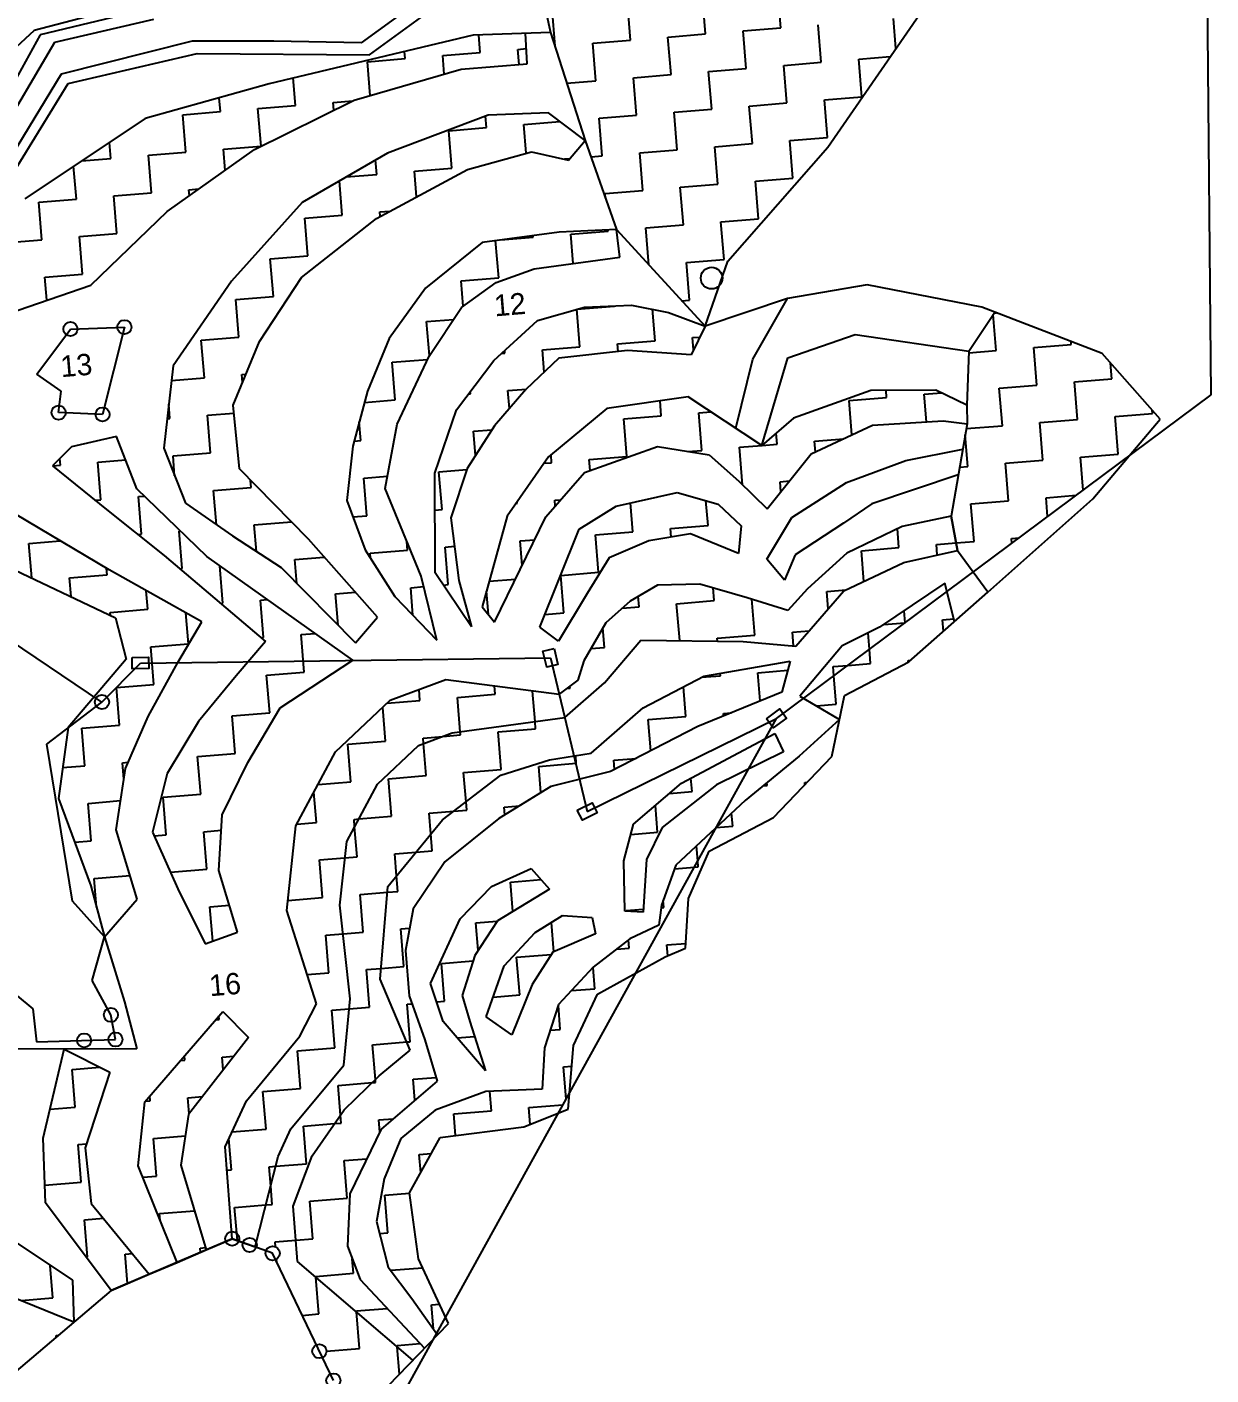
# Model space of a CAD drawing. Header units: metres. Extents: x 307122 to 311809, y 1926082 to 1930533.
# Drawn here: x 310334 to 310843, y 1929430 to 1930008 of the extents above; entities that cross this region are included whole.
import ezdxf

# ---------------------------------------------------------------- set-up
doc = ezdxf.new("R2010")
doc.units = ezdxf.units.M
for name, color, linetype in [('LINE_WATER', 4, 'Continuous'), ('OFF', 1, 'Continuous'), ('POLY_HATCH', 12, 'Continuous'), ('POLY_PARCEL', 6, 'Continuous'), ('POLY_WATER', 4, 'Continuous'), ('TEXT_PARCEL', 7, 'Continuous')]:
    doc.layers.add(name, color=color, linetype=linetype)
doc.styles.add('TEXT_MAP', font='')
doc.styles.get('TEXT_MAP').set_extended_font_data('Kruti Dev 050')

msp = doc.modelspace()

# ---------------------------------------------------------------- linework, layer by layer
for points in [[(310560.65, 1929741.61), (310562.3, 1929734.7), (310557.53, 1929733.56), (310555.88, 1929740.46)], [(310379.33, 1929737.72), (310386.43, 1929737.81), (310386.49, 1929732.9), (310379.4, 1929732.81)], [(310651.91, 1929711.38), (310657.6, 1929715.61), (310660.53, 1929711.67), (310654.84, 1929707.44)], [(310570.63, 1929672.18), (310577, 1929675.31), (310579.17, 1929670.91), (310572.8, 1929667.78)]]:
    msp.add_lwpolyline(points, close=True)
for centre, radius in [((310628.31, 1929900.62), 4.63), ((310352.83, 1929878.73), 3.04), ((310376.01, 1929879.58), 3.04), ((310347.75, 1929842.84), 3.04), ((310366.62, 1929842.07), 3.04), ((310366.37, 1929718.55), 3.04), ((310370.22, 1929584.19), 3.04), ((310358.7, 1929573.21), 3.04), ((310372.16, 1929573.61), 3.04), ((310422.35, 1929488.06), 3.04), ((310429.82, 1929485.37), 3.04), ((310439.72, 1929481.8), 3.04), ((310459.8, 1929439.74), 3.04), ((310465.8, 1929427.17), 3.04)]:
    msp.add_circle(centre, radius)
at = {"layer": 'LINE_WATER'}
for p, q in [((310510.76, 1930025.71), (310477.68, 1930001.69)), ((310346.19, 1930001.99), (310388.61, 1930011.9)), ((310289.21, 1929905.95), (310346.19, 1930001.99)), ((310405.16, 1930002.45), (310348.78, 1929988.2)), ((310440.22, 1930002.41), (310405.16, 1930002.45)), ((310477.68, 1930001.69), (310440.22, 1930002.41)), ((310348.78, 1929988.2), (310309.13, 1929923.06))]:
    msp.add_line(p, q, dxfattribs=at)
at = {"layer": 'OFF'}
for p, q in [((310842.94, 1929850.48), (310839.97, 1930185.35)), ((310656.22, 1929711.52), (310842.94, 1929850.48)), ((310455.71, 1929348.82), (310656.22, 1929711.52))]:
    msp.add_line(p, q, dxfattribs=at)
at = {"layer": 'POLY_HATCH'}
for p, q in [((310547.15, 1930059.64), (310559.11, 1930006.14)), ((310678.26, 1929956.89), (310739.18, 1930045.12)), ((310392.61, 1930021.52), (310337.31, 1930006.93)), ((310337.31, 1930006.93), (310325.62, 1929996.23)), ((310559.11, 1930006.14), (310525.89, 1930004.93)), ((310559.11, 1930006.14), (310574.06, 1929959.65)), ((310525.89, 1930004.93), (310438.23, 1929984.12)), ((310549.05, 1929992.68), (310548.35, 1930005.75)), ((310474.76, 1929977.1), (310520.75, 1929990.36)), ((310520.75, 1929990.36), (310549.05, 1929992.68)), ((310438.23, 1929984.12), (310384.94, 1929969.15)), ((310431.91, 1929955.83), (310474.76, 1929977.1)), ((310558.21, 1929971.56), (310532.27, 1929970.67)), ((310574.06, 1929959.65), (310558.21, 1929971.56)), ((310384.94, 1929969.15), (310333.24, 1929934.64)), ((310532.27, 1929970.67), (310489.02, 1929954.33)), ((310566.9, 1929951.22), (310574.06, 1929959.65)), ((310574.06, 1929959.65), (310587.5, 1929921.54)), ((310394.46, 1929929.23), (310431.91, 1929955.83)), ((310489.02, 1929954.33), (310452.36, 1929933.16)), ((310523.46, 1929947.24), (310550.91, 1929954.86)), ((310550.91, 1929954.86), (310566.9, 1929951.22)), ((310635.32, 1929907.96), (310678.26, 1929956.89)), ((310484.3, 1929926.28), (310523.46, 1929947.24)), ((310452.36, 1929933.16), (310422.1, 1929899.3)), ((310361.54, 1929897.64), (310394.46, 1929929.23)), ((310452.11, 1929900.94), (310484.3, 1929926.28)), ((310562.83, 1929920.34), (310529.74, 1929915.98)), ((310587.5, 1929921.54), (310562.83, 1929920.34)), ((310588.89, 1929909.68), (310587.5, 1929921.54)), ((310587.5, 1929921.54), (310625.5, 1929879.92)), ((310529.74, 1929915.98), (310505.35, 1929896.23)), ((310552.14, 1929904.61), (310588.89, 1929909.68)), ((310625.5, 1929879.92), (310635.32, 1929907.96)), ((310535.7, 1929898.72), (310552.14, 1929904.61)), ((310325.81, 1929885.21), (310361.54, 1929897.64)), ((310422.1, 1929899.3), (310397, 1929862.99)), ((310434.13, 1929873.46), (310452.11, 1929900.94)), ((310505.35, 1929896.23), (310489.77, 1929874.72)), ((310520.89, 1929888.01), (310535.7, 1929898.72)), ((310695.23, 1929897.74), (310660.87, 1929891.9)), ((310744.48, 1929888.16), (310695.23, 1929897.74)), ((310660.87, 1929891.9), (310625.5, 1929879.92)), ((310646.1, 1929865.86), (310660.87, 1929891.9)), ((310506.91, 1929867.05), (310520.89, 1929888.01)), ((310553.55, 1929882.43), (310573.72, 1929888.21)), ((310573.72, 1929888.21), (310593.89, 1929889.04)), ((310593.89, 1929889.04), (310609.84, 1929885.81)), ((310609.84, 1929885.81), (310625.5, 1929879.92)), ((310738.82, 1929869.22), (310750.02, 1929886.02)), ((310796.1, 1929868.18), (310744.48, 1929888.16)), ((310534.73, 1929865.2), (310553.55, 1929882.43)), ((310625.5, 1929879.92), (310619.59, 1929867.62)), ((310422.75, 1929846.11), (310434.13, 1929873.46)), ((310489.77, 1929874.72), (310480.48, 1929852.08)), ((310661.11, 1929866.32), (310690, 1929876.41)), ((310690, 1929876.41), (310738.82, 1929869.22)), ((310493.21, 1929837.86), (310506.91, 1929867.05)), ((310592.19, 1929869.5), (310562.72, 1929866.26)), ((310619.59, 1929867.62), (310592.19, 1929869.5)), ((310738.82, 1929869.22), (310738.03, 1929846.11)), ((310821.13, 1929839.97), (310796.1, 1929868.18)), ((310397, 1929862.99), (310392.89, 1929827.56)), ((310518.71, 1929844.08), (310534.73, 1929865.2)), ((310562.72, 1929866.26), (310548.56, 1929852.72)), ((310638.7, 1929836.16), (310646.1, 1929865.86)), ((310649.98, 1929828.71), (310661.11, 1929866.32)), ((310480.48, 1929852.08), (310474.16, 1929828.45)), ((310548.56, 1929852.72), (310534.97, 1929837.15)), ((310618.25, 1929849.68), (310583.3, 1929844.67)), ((310649.98, 1929828.71), (310618.25, 1929849.68)), ((310696.8, 1929852.37), (310663.47, 1929840.53)), ((310724.65, 1929852.51), (310696.8, 1929852.37)), ((310738.03, 1929846.11), (310724.65, 1929852.51)), ((310425.41, 1929818.67), (310422.75, 1929846.11)), ((310509.38, 1929816.89), (310518.71, 1929844.08)), ((310583.3, 1929844.67), (310558.21, 1929823.86)), ((310738.03, 1929846.11), (310738.15, 1929838.09)), ((310663.47, 1929840.53), (310649.98, 1929828.71)), ((310697.49, 1929837.43), (310727.87, 1929839.39)), ((310727.87, 1929839.39), (310738.15, 1929838.09)), ((310738.15, 1929838.09), (310731.23, 1929798.42)), ((310792.13, 1929805.81), (310821.13, 1929839.97)), ((310372.65, 1929832.64), (310353.27, 1929828.09)), ((310381.4, 1929810.16), (310372.65, 1929832.64)), ((310488.04, 1929810.19), (310493.21, 1929837.86)), ((310534.97, 1929837.15), (310523.25, 1929818.86)), ((310671.17, 1929825.09), (310697.49, 1929837.43)), ((310353.27, 1929828.09), (310345.05, 1929820.01)), ((310392.89, 1929827.56), (310402.25, 1929803.98)), ((310474.16, 1929828.45), (310471.53, 1929805.12)), ((310573.77, 1929817.11), (310605.01, 1929828.24)), ((310605.01, 1929828.24), (310627.26, 1929824.71)), ((310711.8, 1929822.26), (310736.25, 1929827.21)), ((310558.21, 1929823.86), (310540.48, 1929798.31)), ((310627.26, 1929824.71), (310639.98, 1929813.43)), ((310652.2, 1929801.58), (310671.17, 1929825.09)), ((310686.33, 1929812.84), (310711.8, 1929822.26)), ((310345.05, 1929820.01), (310368.31, 1929801.19)), ((310455.14, 1929788.5), (310425.41, 1929818.67)), ((310509.59, 1929773.98), (310509.38, 1929816.89)), ((310523.25, 1929818.86), (310516.32, 1929797.65)), ((310557.11, 1929798.06), (310573.77, 1929817.11)), ((310734.31, 1929816.09), (310697.12, 1929803.69)), ((310411.44, 1929781.03), (310381.4, 1929810.16)), ((310503.51, 1929772.66), (310488.04, 1929810.19)), ((310639.98, 1929813.43), (310652.2, 1929801.58)), ((310662.87, 1929797.8), (310686.33, 1929812.84)), ((310402.25, 1929803.98), (310422.4, 1929789.95)), ((310471.53, 1929805.12), (310479.46, 1929783.89)), ((310587.28, 1929802.68), (310613.58, 1929808.59)), ((310613.58, 1929808.59), (310631.14, 1929803.6)), ((310631.14, 1929803.6), (310641.02, 1929794.23)), ((310697.12, 1929803.69), (310685.07, 1929795.38)), ((310746.95, 1929765.78), (310792.13, 1929805.81)), ((310369.51, 1929775.29), (310329.15, 1929799.22)), ((310368.31, 1929801.19), (310393.13, 1929781.51)), ((310516.32, 1929797.65), (310519.77, 1929770.69)), ((310540.48, 1929798.31), (310529.74, 1929759.39)), ((310535.1, 1929752.87), (310557.11, 1929798.06)), ((310571.48, 1929792.81), (310587.28, 1929802.68)), ((310651.99, 1929779.93), (310662.87, 1929797.8)), ((310731.23, 1929798.42), (310710.16, 1929794.01)), ((310734.05, 1929783.65), (310731.23, 1929798.42)), ((310731.23, 1929798.42), (310734.05, 1929783.65)), ((310554.57, 1929750.72), (310571.48, 1929792.81)), ((310641.02, 1929794.23), (310639.85, 1929782.35)), ((310685.07, 1929795.38), (310664.19, 1929781.7)), ((310710.16, 1929794.01), (310686.46, 1929782.43)), ((310422.4, 1929789.95), (310443.33, 1929776.39)), ((310484.72, 1929755.02), (310455.14, 1929788.5)), ((310601.36, 1929787.77), (310584.28, 1929780.47)), ((310619.33, 1929790.85), (310601.36, 1929787.77)), ((310639.85, 1929782.35), (310619.33, 1929790.85)), ((310393.13, 1929781.51), (310436.64, 1929744.61)), ((310474.16, 1929736.49), (310411.44, 1929781.03)), ((310479.46, 1929783.89), (310492.25, 1929763.89)), ((310584.28, 1929780.47), (310574.81, 1929765.23)), ((310664.19, 1929781.7), (310659.67, 1929770.92)), ((310686.46, 1929782.43), (310669.5, 1929767.11)), ((310710.89, 1929778.54), (310734.05, 1929783.65)), ((310734.05, 1929783.65), (310747, 1929765.83)), ((310323.37, 1929777.95), (310372.23, 1929754.72)), ((310409.33, 1929752.96), (310369.51, 1929775.29)), ((310443.33, 1929776.39), (310475.31, 1929743.93)), ((310659.67, 1929770.92), (310651.99, 1929779.93)), ((310685.11, 1929766.25), (310710.89, 1929778.54)), ((310510.31, 1929745.15), (310503.51, 1929772.66)), ((310525.11, 1929750.9), (310509.59, 1929773.98)), ((310519.77, 1929770.69), (310525.11, 1929750.9)), ((310605.06, 1929768.79), (310593.3, 1929761.93)), ((310623.24, 1929769.21), (310605.06, 1929768.79)), ((310643.55, 1929763.37), (310623.24, 1929769.21)), ((310728.56, 1929769.63), (310700.53, 1929750.64)), ((310732.72, 1929753.18), (310728.56, 1929769.63)), ((310492.25, 1929763.89), (310510.31, 1929745.15)), ((310574.81, 1929765.23), (310562.53, 1929744.75)), ((310661.15, 1929757.85), (310643.55, 1929763.37)), ((310669.5, 1929767.11), (310661.15, 1929757.85)), ((310664.54, 1929742.6), (310685.11, 1929766.25)), ((310713.06, 1929735.76), (310746.95, 1929765.78)), ((310529.74, 1929759.39), (310535.1, 1929752.87)), ((310593.3, 1929761.93), (310582.82, 1929752.5)), ((310372.23, 1929754.72), (310376.72, 1929736.93)), ((310398.98, 1929735.52), (310409.33, 1929752.96)), ((310475.31, 1929743.93), (310484.72, 1929755.02)), ((310582.82, 1929752.5), (310573.44, 1929736.2)), ((310562.53, 1929744.75), (310554.57, 1929750.72)), ((310700.53, 1929750.64), (310684.49, 1929742.64)), ((310436.64, 1929744.61), (310424.04, 1929729.75)), ((310582.25, 1929726.74), (310597.89, 1929745.17)), ((310597.89, 1929745.17), (310641.88, 1929744.49)), ((310641.88, 1929744.49), (310664.54, 1929742.6)), ((310684.49, 1929742.64), (310666.22, 1929721.12)), ((310376.72, 1929736.93), (310351.86, 1929707.64)), ((310386.24, 1929712.27), (310398.98, 1929735.52)), ((310442.94, 1929716), (310474.16, 1929736.49)), ((310573.44, 1929736.2), (310570.9, 1929727.95)), ((310624.97, 1929729.65), (310662.13, 1929736.04)), ((310662.13, 1929736.04), (310658.45, 1929722.86)), ((310685.46, 1929721.39), (310713.06, 1929735.76)), ((310424.04, 1929729.75), (310407.87, 1929710.17)), ((310490.23, 1929719.32), (310514.17, 1929728.24)), ((310514.17, 1929728.24), (310562.83, 1929721.98)), ((310570.9, 1929727.95), (310562.83, 1929721.98)), ((310598.89, 1929716.07), (310624.97, 1929729.65)), ((310565.24, 1929711.89), (310582.25, 1929726.74)), ((310658.45, 1929722.86), (310622.45, 1929707.99)), ((310466.74, 1929697.15), (310490.23, 1929719.32)), ((310666.22, 1929721.12), (310683.33, 1929711.11)), ((310680.03, 1929695.21), (310685.46, 1929721.39)), ((310376.51, 1929690.01), (310386.24, 1929712.27)), ((310429.06, 1929692.65), (310442.94, 1929716)), ((310516.81, 1929705.27), (310565.24, 1929711.89)), ((310576.63, 1929696.6), (310598.89, 1929716.07)), ((310683.33, 1929711.11), (310665.95, 1929695.34)), ((310351.86, 1929707.64), (310347.65, 1929677.12)), ((310407.87, 1929710.17), (310394.4, 1929687.84)), ((310502.33, 1929699.87), (310516.81, 1929705.27)), ((310622.45, 1929707.99), (310584.92, 1929688.69)), ((310615.42, 1929683.74), (310655.52, 1929705.06)), ((310655.52, 1929705.06), (310659.23, 1929697.2)), ((310484.8, 1929683.33), (310502.33, 1929699.87)), ((310449.73, 1929665.39), (310466.74, 1929697.15)), ((310537.81, 1929687.21), (310558.74, 1929693.7)), ((310558.74, 1929693.7), (310576.63, 1929696.6)), ((310659.23, 1929697.2), (310630.46, 1929682.93)), ((310665.95, 1929695.34), (310642.71, 1929676.26)), ((310654.93, 1929668.94), (310680.03, 1929695.21)), ((310372.47, 1929663.67), (310376.51, 1929690.01)), ((310394.4, 1929687.84), (310388.07, 1929662.64)), ((310418.07, 1929670.04), (310429.06, 1929692.65)), ((310584.92, 1929688.69), (310559.2, 1929682.29)), ((310471.57, 1929658.63), (310484.8, 1929683.33)), ((310512.67, 1929667.98), (310537.81, 1929687.21)), ((310559.2, 1929682.29), (310536.95, 1929668.54)), ((310594.75, 1929666.06), (310615.42, 1929683.74)), ((310630.46, 1929682.93), (310607.11, 1929664.69)), ((310347.65, 1929677.12), (310361.62, 1929639.62)), ((310642.71, 1929676.26), (310613.02, 1929648.55)), ((310416.57, 1929646.22), (310418.07, 1929670.04)), ((310445.75, 1929629.01), (310449.73, 1929665.39)), ((310489.25, 1929639.35), (310512.67, 1929667.98)), ((310536.95, 1929668.54), (310513.67, 1929649.94)), ((310590.59, 1929650.41), (310594.75, 1929666.06)), ((310607.11, 1929664.69), (310600.42, 1929650.88)), ((310627.33, 1929654.57), (310654.93, 1929668.94)), ((310381.52, 1929633.87), (310372.47, 1929663.67)), ((310388.07, 1929662.64), (310398.95, 1929638.36)), ((310468.58, 1929631.3), (310471.57, 1929658.63)), ((310618.4, 1929634.16), (310627.33, 1929654.57)), ((310513.67, 1929649.94), (310500.06, 1929629.75)), ((310533.69, 1929639.31), (310550.75, 1929647.05)), ((310550.75, 1929647.05), (310558.74, 1929638.19)), ((310591.01, 1929628.67), (310590.59, 1929650.41)), ((310600.42, 1929650.88), (310598.87, 1929628.3)), ((310613.02, 1929648.55), (310606.79, 1929631.35)), ((310424.67, 1929619.74), (310416.57, 1929646.22)), ((310361.62, 1929639.62), (310367.47, 1929617.64)), ((310398.95, 1929638.36), (310410.77, 1929614.66)), ((310485.85, 1929599.49), (310489.25, 1929639.35)), ((310520.31, 1929625.51), (310533.69, 1929639.31)), ((310558.74, 1929638.19), (310536.26, 1929624.55)), ((310367.47, 1929617.64), (310381.52, 1929633.87)), ((310473.09, 1929591.14), (310468.58, 1929631.3)), ((310500.06, 1929629.75), (310496.76, 1929611.83)), ((310606.79, 1929631.35), (310605.6, 1929622.67)), ((310617.12, 1929612.87), (310618.4, 1929634.16)), ((310458.53, 1929588.94), (310445.75, 1929629.01)), ((310507.61, 1929597.71), (310520.31, 1929625.51)), ((310536.26, 1929624.55), (310526.59, 1929609.7)), ((310552.55, 1929619.54), (310564.2, 1929626.84)), ((310564.2, 1929626.84), (310576.97, 1929626.08)), ((310576.97, 1929626.08), (310578.46, 1929618.94)), ((310598.87, 1929628.3), (310591.01, 1929628.67)), ((310410.77, 1929614.66), (310424.67, 1929619.74)), ((310539.2, 1929605.29), (310552.55, 1929619.54)), ((310578.46, 1929618.94), (310560.05, 1929611.08)), ((310605.6, 1929622.67), (310593.19, 1929616.88)), ((310367.47, 1929617.64), (310376.06, 1929589.8)), ((310593.19, 1929616.88), (310577.5, 1929604.62)), ((310608.34, 1929609.12), (310617.12, 1929612.87)), ((310496.76, 1929611.83), (310498.35, 1929592.41)), ((310526.59, 1929609.7), (310521.2, 1929592.47)), ((310560.05, 1929611.08), (310551.21, 1929597.2)), ((310579.36, 1929593.13), (310608.34, 1929609.12)), ((310531.48, 1929583.34), (310539.2, 1929605.29)), ((310577.5, 1929604.62), (310562.59, 1929588.62)), ((310498.84, 1929569.08), (310485.85, 1929599.49)), ((310513.04, 1929581.37), (310507.61, 1929597.71)), ((310551.21, 1929597.2), (310542.54, 1929575.63)), ((310376.06, 1929589.8), (310381.42, 1929569.55)), ((310470.31, 1929562.66), (310473.09, 1929591.14)), ((310498.35, 1929592.41), (310505.16, 1929573.41)), ((310521.2, 1929592.47), (310524.38, 1929581.4)), ((310569.05, 1929571.09), (310579.36, 1929593.13)), ((310384.78, 1929546.84), (310418.3, 1929585.64)), ((310418.3, 1929585.64), (310429.34, 1929574.53)), ((310451.44, 1929575.08), (310458.53, 1929588.94)), ((310542.54, 1929575.63), (310531.48, 1929583.34)), ((310531.48, 1929583.34), (310531.48, 1929583.34)), ((310562.59, 1929588.62), (310556.49, 1929569.99)), ((310531.11, 1929560.18), (310513.04, 1929581.37)), ((310524.38, 1929581.4), (310531.11, 1929560.18)), ((310429.34, 1929574.53), (310403.58, 1929541.42)), ((310428.41, 1929547.25), (310451.44, 1929575.08)), ((310505.16, 1929573.41), (310510.43, 1929555.72)), ((310381.42, 1929569.55), (310328.36, 1929569.51)), ((310341.14, 1929531.24), (310350.14, 1929569.53)), ((310350.14, 1929569.53), (310369.82, 1929559.53)), ((310485.43, 1929557.97), (310498.84, 1929569.08)), ((310556.49, 1929569.99), (310555.55, 1929552.27)), ((310566.75, 1929543.66), (310569.05, 1929571.09)), ((310447.56, 1929535.18), (310470.31, 1929562.66)), ((310369.82, 1929559.53), (310359.2, 1929527.03)), ((310470.41, 1929543.38), (310485.43, 1929557.97)), ((310510.43, 1929555.72), (310486.35, 1929535.15)), ((310531.31, 1929551.24), (310509.54, 1929543.25)), ((310555.55, 1929552.27), (310531.31, 1929551.24)), ((310381.97, 1929519.41), (310384.78, 1929546.84)), ((310419.27, 1929527.53), (310428.41, 1929547.25)), ((310456.76, 1929523.66), (310470.41, 1929543.38)), ((310509.54, 1929543.25), (310494.8, 1929531.07)), ((310547.69, 1929536.05), (310566.75, 1929543.66)), ((310403.58, 1929541.42), (310400.3, 1929519.65)), ((310342.15, 1929503.49), (310341.14, 1929531.24)), ((310442.11, 1929523.42), (310447.56, 1929535.18)), ((310486.35, 1929535.15), (310472.89, 1929507.34)), ((310498.51, 1929507.8), (310511.7, 1929531.58)), ((310511.7, 1929531.58), (310547.69, 1929536.05)), ((310359.2, 1929527.03), (310361.79, 1929503.2)), ((310422.35, 1929488.06), (310419.27, 1929527.53)), ((310494.8, 1929531.07), (310487.63, 1929513.79)), ((310400.3, 1929519.65), (310411.08, 1929483.23)), ((310432.2, 1929484.51), (310442.11, 1929523.42)), ((310448.52, 1929502), (310456.76, 1929523.66)), ((310398.62, 1929477.89), (310381.97, 1929519.41)), ((310487.63, 1929513.79), (310484.36, 1929495.4)), ((310370.32, 1929465.76), (310342.15, 1929503.49)), ((310361.79, 1929503.2), (310386.71, 1929472.78)), ((310472.89, 1929507.34), (310471.87, 1929484.84)), ((310502.36, 1929479.36), (310498.51, 1929507.8)), ((310450.46, 1929478.31), (310448.52, 1929502)), ((310315.58, 1929495.62), (310353.73, 1929470.28)), ((310484.36, 1929495.4), (310489.31, 1929475.78)), ((310411.08, 1929483.23), (310422.35, 1929488.06)), ((310422.35, 1929488.06), (310432.2, 1929484.51)), ((310471.87, 1929484.84), (310477.34, 1929470.5)), ((310398.62, 1929477.89), (310411.08, 1929483.23)), ((310515.23, 1929451.66), (310502.36, 1929479.36)), ((310386.71, 1929472.78), (310398.62, 1929477.89)), ((310499.96, 1929435.86), (310450.46, 1929478.31)), ((310489.31, 1929475.78), (310499.48, 1929462.31)), ((310353.73, 1929470.28), (310354.27, 1929452.17)), ((310370.32, 1929465.76), (310386.71, 1929472.78)), ((310477.34, 1929470.5), (310504.94, 1929441.01)), ((310354.27, 1929452.17), (310325.12, 1929464.14)), ((310499.48, 1929462.31), (310510.56, 1929446.83)), ((310469.16, 1929403.99), (310515.23, 1929451.66))]:
    msp.add_line(p, q, dxfattribs=at)
at = {"layer": 'POLY_HATCH', "linetype": 'Continuous'}
for p, q in [((310658.01, 1930008.13), (310656.68, 1930024.27)), ((310593.45, 1930002.84), (310592.13, 1930018.97)), ((310625.73, 1930005.48), (310624.41, 1930021.62)), ((310561.18, 1930000.19), (310559.86, 1930016.33)), ((310707.48, 1929999.21), (310706.42, 1930012.1)), ((310641.87, 1930006.81), (310658.01, 1930008.13)), ((310643.19, 1929990.67), (310641.87, 1930006.81)), ((310675.47, 1929993.32), (310674.14, 1930009.45)), ((310528.9, 1929997.54), (310528.29, 1930005.01)), ((310561.03, 1930000.18), (310561.18, 1930000.19)), ((310577.32, 1930001.51), (310593.45, 1930002.84)), ((310578.64, 1929985.37), (310577.32, 1930001.51)), ((310609.59, 1930004.16), (310625.73, 1930005.48)), ((310610.92, 1929988.02), (310609.59, 1930004.16)), ((310480.49, 1929993.57), (310496.63, 1929994.89)), ((310496.63, 1929994.89), (310496.38, 1929997.92)), ((310512.77, 1929996.22), (310528.9, 1929997.54)), ((310513.42, 1929988.25), (310512.77, 1929996.22)), ((310545.04, 1929998.87), (310548.7, 1929999.17)), ((310545.57, 1929992.4), (310545.04, 1929998.87)), ((310691.6, 1929994.64), (310705.09, 1929995.75)), ((310692.93, 1929978.5), (310691.6, 1929994.64)), ((310481.68, 1929979.09), (310480.49, 1929993.57)), ((310627.05, 1929989.35), (310643.19, 1929990.67)), ((310628.38, 1929973.21), (310627.05, 1929989.35)), ((310659.33, 1929991.99), (310675.47, 1929993.32)), ((310660.65, 1929975.86), (310659.33, 1929991.99)), ((310449.54, 1929974.78), (310448.57, 1929986.57)), ((310566.12, 1929984.35), (310578.64, 1929985.37)), ((310594.78, 1929986.7), (310610.92, 1929988.02)), ((310596.1, 1929970.56), (310594.78, 1929986.7)), ((310417.26, 1929972.14), (310416.77, 1929978.09)), ((310676.79, 1929977.18), (310692.93, 1929978.5)), ((310678.11, 1929961.04), (310676.79, 1929977.18)), ((310401.13, 1929970.81), (310417.26, 1929972.14)), ((310433.4, 1929973.46), (310449.54, 1929974.78)), ((310434.72, 1929957.32), (310433.4, 1929973.46)), ((310465.68, 1929976.11), (310474.18, 1929976.81)), ((310465.95, 1929972.73), (310465.68, 1929976.11)), ((310612.24, 1929971.88), (310628.38, 1929973.21)), ((310613.56, 1929955.75), (310612.24, 1929971.88)), ((310644.52, 1929974.53), (310660.65, 1929975.86)), ((310645.84, 1929958.39), (310644.52, 1929974.53)), ((310402.45, 1929954.68), (310401.13, 1929970.81)), ((310531.55, 1929965.27), (310531.14, 1929970.24)), ((310547.69, 1929966.59), (310563.14, 1929967.86)), ((310548.7, 1929954.25), (310547.69, 1929966.59)), ((310579.96, 1929969.24), (310596.1, 1929970.56)), ((310581.29, 1929953.1), (310579.96, 1929969.24)), ((310515.41, 1929963.94), (310531.55, 1929965.27)), ((310516.74, 1929947.8), (310515.41, 1929963.94)), ((310661.98, 1929959.72), (310678.11, 1929961.04)), ((310663.3, 1929943.58), (310661.98, 1929959.72)), ((310370.17, 1929952.03), (310369.61, 1929958.92)), ((310386.31, 1929953.35), (310402.45, 1929954.68)), ((310418.59, 1929956), (310434.72, 1929957.32)), ((310419.33, 1929946.9), (310418.59, 1929956)), ((310597.43, 1929954.42), (310613.56, 1929955.75)), ((310598.75, 1929938.29), (310597.43, 1929954.42)), ((310629.7, 1929957.07), (310645.84, 1929958.39)), ((310631.03, 1929940.93), (310629.7, 1929957.07)), ((310355.36, 1929934.57), (310354.21, 1929948.64)), ((310357.76, 1929951.01), (310370.17, 1929952.03)), ((310387.64, 1929937.21), (310386.31, 1929953.35)), ((310484.46, 1929945.16), (310483.95, 1929951.4)), ((310565.15, 1929951.78), (310567.54, 1929951.97)), ((310565.16, 1929951.62), (310565.15, 1929951.78)), ((310576.51, 1929952.71), (310581.29, 1929953.1)), ((310469.65, 1929927.7), (310468.44, 1929942.44)), ((310471.26, 1929944.07), (310484.46, 1929945.16)), ((310500.6, 1929946.48), (310516.74, 1929947.8)), ((310501.5, 1929935.49), (310500.6, 1929946.48)), ((310647.16, 1929942.26), (310663.3, 1929943.58)), ((310648.49, 1929926.12), (310647.16, 1929942.26)), ((310371.5, 1929935.89), (310387.64, 1929937.21)), ((310403.77, 1929938.54), (310408.05, 1929938.89)), ((310403.98, 1929936), (310403.77, 1929938.54)), ((310582.61, 1929936.96), (310598.75, 1929938.29)), ((310582.78, 1929934.93), (310582.61, 1929936.96)), ((310614.89, 1929939.61), (310631.03, 1929940.93)), ((310616.21, 1929923.47), (310614.89, 1929939.61)), ((310339.22, 1929933.24), (310355.36, 1929934.57)), ((310340.55, 1929917.11), (310339.22, 1929933.24)), ((310372.82, 1929919.75), (310371.5, 1929935.89)), ((310453.51, 1929926.37), (310469.65, 1929927.7)), ((310454.83, 1929910.23), (310453.51, 1929926.37)), ((310485.79, 1929929.02), (310490.07, 1929929.37)), ((310485.94, 1929927.16), (310485.79, 1929929.02)), ((310632.35, 1929924.79), (310648.49, 1929926.12)), ((310356.68, 1929918.43), (310372.82, 1929919.75)), ((310567.8, 1929919.5), (310583.94, 1929920.82)), ((310568.83, 1929906.91), (310567.8, 1929919.5)), ((310583.94, 1929920.82), (310583.89, 1929921.37)), ((310600.07, 1929922.15), (310616.21, 1929923.47)), ((310601.37, 1929906.35), (310600.07, 1929922.15)), ((310633.67, 1929908.66), (310632.35, 1929924.79)), ((310324.41, 1929915.78), (310340.55, 1929917.11)), ((310358.01, 1929902.29), (310356.68, 1929918.43)), ((310536.85, 1929900.71), (310535.53, 1929916.74)), ((310537.79, 1929917.04), (310551.66, 1929918.18)), ((310551.66, 1929918.18), (310551.6, 1929918.86)), ((310438.7, 1929908.91), (310454.83, 1929910.23)), ((310440.02, 1929892.77), (310438.7, 1929908.91)), ((310617.53, 1929907.33), (310633.67, 1929908.66)), ((310341.87, 1929900.97), (310358.01, 1929902.29)), ((310618.86, 1929891.2), (310617.53, 1929907.33)), ((310342.68, 1929891.08), (310341.87, 1929900.97)), ((310520.71, 1929899.39), (310536.85, 1929900.71)), ((310521.6, 1929888.52), (310520.71, 1929899.39)), ((310423.88, 1929891.45), (310440.02, 1929892.77)), ((310425.21, 1929875.31), (310423.88, 1929891.45)), ((310615.46, 1929890.92), (310618.86, 1929891.2)), ((310570.45, 1929887.22), (310586.58, 1929888.55)), ((310571.77, 1929871.09), (310570.45, 1929887.22)), ((310586.58, 1929888.55), (310586.57, 1929888.74)), ((310604.04, 1929873.73), (310602.94, 1929887.21)), ((310750.61, 1929869.51), (310749.34, 1929884.99)), ((310749.8, 1929885.69), (310750.68, 1929885.76)), ((310505.89, 1929881.93), (310517.47, 1929882.88)), ((310507.09, 1929867.32), (310505.89, 1929881.93)), ((310409.07, 1929873.99), (310425.21, 1929875.31)), ((310410.39, 1929857.85), (310409.07, 1929873.99)), ((310587.91, 1929872.41), (310604.04, 1929873.73)), ((310620.18, 1929875.06), (310623.29, 1929875.31)), ((310620.62, 1929869.76), (310620.18, 1929875.06)), ((310782.88, 1929872.16), (310782.79, 1929873.34)), ((310538.15, 1929868.33), (310539.49, 1929868.44)), ((310539.49, 1929868.44), (310539.41, 1929869.48)), ((310555.63, 1929869.76), (310571.77, 1929871.09)), ((310556.41, 1929860.23), (310555.63, 1929869.76)), ((310588.18, 1929869.06), (310587.91, 1929872.41)), ((310738.8, 1929868.54), (310750.61, 1929869.51)), ((310766.75, 1929870.83), (310782.88, 1929872.16)), ((310768.07, 1929854.7), (310766.75, 1929870.83)), ((310491.08, 1929864.47), (310506.29, 1929865.72)), ((310492.4, 1929848.33), (310491.08, 1929864.47)), ((310800.35, 1929857.34), (310799.8, 1929864.02)), ((310396.27, 1929856.69), (310410.39, 1929857.85)), ((310426.53, 1929859.17), (310428.24, 1929859.31)), ((310426.8, 1929855.85), (310426.53, 1929859.17)), ((310784.21, 1929856.02), (310800.35, 1929857.34)), ((310785.53, 1929839.88), (310784.21, 1929856.02)), ((310523.89, 1929850.91), (310524.68, 1929850.98)), ((310524.68, 1929850.98), (310524.61, 1929851.85)), ((310540.82, 1929852.3), (310548.81, 1929852.96)), ((310541.45, 1929844.58), (310540.82, 1929852.3)), ((310703.52, 1929849.4), (310703.27, 1929852.4)), ((310719.66, 1929850.72), (310727.11, 1929851.34)), ((310720.62, 1929838.92), (310719.66, 1929850.72)), ((310751.93, 1929853.37), (310768.07, 1929854.7)), ((310753.26, 1929837.23), (310751.93, 1929853.37)), ((310395.58, 1929840.39), (310395.08, 1929846.45)), ((310479.18, 1929847.25), (310492.4, 1929848.33)), ((310606.69, 1929841.46), (310606.16, 1929847.95)), ((310687.38, 1929848.08), (310703.52, 1929849.4)), ((310688.6, 1929833.26), (310687.38, 1929848.08)), ((310817.81, 1929842.53), (310817.7, 1929843.84)), ((310394.37, 1929840.29), (310395.58, 1929840.39)), ((310411.72, 1929841.71), (310423.08, 1929842.64)), ((310413.04, 1929825.57), (310411.72, 1929841.71)), ((310477.59, 1929830.87), (310476.94, 1929838.84)), ((310590.55, 1929840.13), (310606.69, 1929841.46)), ((310591.88, 1929824), (310590.55, 1929840.13)), ((310622.83, 1929842.78), (310628.04, 1929843.21)), ((310624.15, 1929826.64), (310622.83, 1929842.78)), ((310769.39, 1929838.56), (310785.53, 1929839.88)), ((310770.72, 1929822.42), (310769.39, 1929838.56)), ((310801.67, 1929841.21), (310817.81, 1929842.53)), ((310802.99, 1929825.07), (310801.67, 1929841.21)), ((310526, 1929834.84), (310533.9, 1929835.49)), ((310526.85, 1929824.48), (310526, 1929834.84)), ((310656.43, 1929829.29), (310656.04, 1929834.02)), ((310738.44, 1929819.77), (310737.33, 1929833.36)), ((310737.78, 1929835.97), (310753.26, 1929837.23)), ((310474.74, 1929830.64), (310477.59, 1929830.87)), ((310618.15, 1929826.15), (310624.15, 1929826.64)), ((310640.29, 1929827.97), (310649.91, 1929828.76)), ((310641.61, 1929811.84), (310640.29, 1929827.97)), ((310650.04, 1929828.77), (310656.43, 1929829.29)), ((310672.57, 1929830.62), (310685.15, 1929831.65)), ((310672.95, 1929825.93), (310672.57, 1929830.62)), ((310348.49, 1929820.28), (310348.25, 1929823.16)), ((310364.63, 1929821.6), (310376.56, 1929822.58)), ((310365.95, 1929805.46), (310364.63, 1929821.6)), ((310396.9, 1929824.25), (310413.04, 1929825.57)), ((310397.6, 1929815.69), (310396.9, 1929824.25)), ((310556.28, 1929821.08), (310559.6, 1929821.35)), ((310559.6, 1929821.35), (310559.32, 1929824.78)), ((310575.74, 1929822.67), (310591.88, 1929824)), ((310576.13, 1929817.95), (310575.74, 1929822.67)), ((310754.58, 1929821.1), (310770.72, 1929822.42)), ((310755.9, 1929804.96), (310754.58, 1929821.1)), ((310786.85, 1929823.74), (310802.99, 1929825.07)), ((310788.01, 1929809.61), (310786.85, 1929823.74)), ((310345.06, 1929820), (310348.49, 1929820.28)), ((310478.91, 1929814.73), (310489.05, 1929815.56)), ((310511.19, 1929817.38), (310523.09, 1929818.35)), ((310512.51, 1929801.24), (310511.19, 1929817.38)), ((310734.91, 1929819.48), (310738.44, 1929819.77)), ((310414.36, 1929809.44), (310430.5, 1929810.76)), ((310415.57, 1929794.7), (310414.36, 1929809.44)), ((310430.5, 1929810.76), (310430.25, 1929813.76)), ((310480.24, 1929798.59), (310478.91, 1929814.73)), ((310657.75, 1929813.15), (310661.81, 1929813.49)), ((310658.1, 1929808.89), (310657.75, 1929813.15)), ((310363.29, 1929805.25), (310365.95, 1929805.46)), ((310382.09, 1929806.79), (310384.66, 1929807)), ((310383.41, 1929790.65), (310382.09, 1929806.79)), ((310544.33, 1929803.85), (310544.79, 1929803.89)), ((310544.79, 1929803.89), (310544.74, 1929804.45)), ((310560.93, 1929805.21), (310563.56, 1929805.43)), ((310561.14, 1929802.66), (310560.93, 1929805.21)), ((310594.53, 1929791.72), (310593.51, 1929804.08)), ((310626.8, 1929794.37), (310625.92, 1929805.08)), ((310739.77, 1929803.64), (310755.9, 1929804.96)), ((310741.09, 1929787.5), (310739.77, 1929803.64)), ((310772.04, 1929806.28), (310784.97, 1929807.34)), ((310772.7, 1929798.21), (310772.04, 1929806.28)), ((310474.16, 1929798.09), (310480.24, 1929798.59)), ((310509.46, 1929800.99), (310512.51, 1929801.24)), ((310399.55, 1929791.97), (310400.11, 1929792.02)), ((310400.87, 1929775.84), (310399.55, 1929791.97)), ((310431.82, 1929794.62), (310447.82, 1929795.93)), ((310432.76, 1929783.24), (310431.82, 1929794.62)), ((310578.39, 1929790.4), (310594.53, 1929791.72)), ((310610.66, 1929793.05), (310626.8, 1929794.37)), ((310610.96, 1929789.41), (310610.66, 1929793.05)), ((310708.81, 1929784.85), (310708.14, 1929793.03)), ((310335, 1929786.68), (310348.44, 1929787.78)), ((310336.21, 1929771.85), (310335, 1929786.68)), ((310381.77, 1929790.52), (310383.41, 1929790.65)), ((310497.7, 1929783.78), (310497.39, 1929787.5)), ((310546.11, 1929787.75), (310552.34, 1929788.26)), ((310546.97, 1929777.24), (310546.11, 1929787.75)), ((310579.71, 1929774.26), (310578.39, 1929790.4)), ((310724.95, 1929786.17), (310733.43, 1929786.87)), ((310725.32, 1929781.72), (310724.95, 1929786.17)), ((310733.43, 1929786.87), (310741.09, 1929787.5)), ((310757.23, 1929788.82), (310760.44, 1929789.08)), ((310757.39, 1929786.82), (310757.23, 1929788.82)), ((310449.29, 1929779.81), (310461.91, 1929780.84)), ((310481.56, 1929782.46), (310497.7, 1929783.78)), ((310481.73, 1929780.34), (310481.56, 1929782.46)), ((310513.84, 1929785.1), (310517.89, 1929785.44)), ((310515.16, 1929768.97), (310513.84, 1929785.1)), ((310692.68, 1929783.53), (310708.81, 1929784.85)), ((310693.75, 1929770.37), (310692.68, 1929783.53)), ((310368.6, 1929773.19), (310368.37, 1929775.96)), ((310399.91, 1929775.76), (310400.87, 1929775.84)), ((310418.33, 1929761.02), (310417.02, 1929777.07)), ((310450.13, 1929769.49), (310449.29, 1929779.81)), ((310352.46, 1929771.87), (310368.6, 1929773.19)), ((310353.12, 1929763.81), (310352.46, 1929771.87)), ((310513.08, 1929768.79), (310515.16, 1929768.97)), ((310532.78, 1929770.41), (310544.1, 1929771.34)), ((310563.57, 1929772.94), (310579.71, 1929774.26)), ((310564.9, 1929756.8), (310563.57, 1929772.94)), ((310386.06, 1929758.38), (310385.4, 1929766.38)), ((310466.75, 1929764.99), (310475.29, 1929765.69)), ((310467.85, 1929751.5), (310466.75, 1929764.99)), ((310499.02, 1929767.64), (310504.63, 1929768.1)), ((310499.99, 1929755.86), (310499.02, 1929767.64)), ((310532.46, 1929756.08), (310531.63, 1929766.23)), ((310597.17, 1929759.45), (310596.8, 1929763.97)), ((310629.45, 1929762.09), (310629, 1929767.55)), ((310646.91, 1929747.28), (310645.64, 1929762.72)), ((310677.86, 1929766.06), (310686.15, 1929766.74)), ((310678.47, 1929758.62), (310677.86, 1929766.06)), ((310369.92, 1929757.05), (310386.06, 1929758.38)), ((310370.03, 1929755.77), (310369.92, 1929757.05)), ((310417.38, 1929760.94), (310418.33, 1929761.02)), ((310434.47, 1929762.35), (310437.41, 1929762.59)), ((310435.8, 1929746.21), (310434.47, 1929762.35)), ((310589.87, 1929758.85), (310597.17, 1929759.45)), ((310613.31, 1929760.77), (310629.45, 1929762.09)), ((310614.61, 1929744.91), (310613.31, 1929760.77)), ((310711.46, 1929752.63), (310711.04, 1929757.75)), ((310403.52, 1929743.56), (310402.43, 1929756.83)), ((310523.44, 1929753.4), (310524.42, 1929753.48)), ((310556.74, 1929756.13), (310564.9, 1929756.8)), ((310702.28, 1929751.82), (310711.37, 1929752.57)), ((310711.37, 1929752.57), (310711.46, 1929752.57)), ((310711.46, 1929752.57), (310711.46, 1929752.63)), ((310727.6, 1929753.9), (310732.44, 1929754.3)), ((310728, 1929749), (310727.6, 1929753.9)), ((310434.85, 1929746.13), (310435.8, 1929746.21)), ((310451.93, 1929747.53), (310457.92, 1929748.02)), ((310453.26, 1929731.39), (310451.93, 1929747.53)), ((310582.36, 1929741.98), (310581.66, 1929750.49)), ((310630.77, 1929745.96), (310646.91, 1929747.28)), ((310630.88, 1929744.66), (310630.77, 1929745.96)), ((310663.05, 1929748.6), (310670.28, 1929749.2)), ((310663.53, 1929742.68), (310663.05, 1929748.6)), ((310696.14, 1929741.24), (310695.58, 1929748.17)), ((310387.38, 1929742.24), (310403.52, 1929743.56)), ((310388.71, 1929726.1), (310387.38, 1929742.24)), ((310576.49, 1929741.5), (310582.36, 1929741.98)), ((310696.65, 1929735.11), (310696.14, 1929741.24)), ((310680.51, 1929733.79), (310686.83, 1929734.31)), ((310680.83, 1929729.84), (310680.51, 1929733.79)), ((310686.83, 1929734.31), (310696.65, 1929735.11)), ((310712.78, 1929736.44), (310713.93, 1929736.53)), ((310712.85, 1929735.65), (310712.78, 1929736.44)), ((310437.12, 1929730.07), (310453.26, 1929731.39)), ((310438.44, 1929713.93), (310437.12, 1929730.07)), ((310624.01, 1929729.16), (310632.1, 1929729.82)), ((310632.1, 1929729.82), (310632.01, 1929730.86)), ((310648.23, 1929731.14), (310661.06, 1929732.19)), ((310649.23, 1929719.05), (310648.23, 1929731.14)), ((310681.83, 1929717.65), (310680.83, 1929729.84)), ((310372.57, 1929724.78), (310388.71, 1929726.1)), ((310373.89, 1929708.64), (310372.57, 1929724.78)), ((310502.99, 1929719.23), (310502.61, 1929723.93)), ((310535.27, 1929721.88), (310534.97, 1929725.56)), ((310551.41, 1929723.2), (310552.58, 1929723.3)), ((310552.48, 1929710.15), (310551.41, 1929723.2)), ((310566.11, 1929724.41), (310567.54, 1929724.52)), ((310567.54, 1929724.52), (310567.47, 1929725.41)), ((310617.28, 1929712.36), (310616.24, 1929725.1)), ((310488.91, 1929718.07), (310502.99, 1929719.23)), ((310519.13, 1929720.55), (310535.27, 1929721.88)), ((310520.35, 1929705.75), (310519.13, 1929720.55)), ((310673.33, 1929716.95), (310681.83, 1929717.65)), ((310422.31, 1929712.61), (310438.44, 1929713.93)), ((310423.63, 1929696.47), (310422.31, 1929712.61)), ((310488.18, 1929701.77), (310486.99, 1929716.27)), ((310601.14, 1929711.03), (310617.28, 1929712.36)), ((310602.25, 1929697.6), (310601.14, 1929711.03)), ((310633.42, 1929713.68), (310636.93, 1929713.97)), ((310633.51, 1929712.56), (310633.42, 1929713.68)), ((310357.75, 1929707.31), (310373.89, 1929708.64)), ((310359.08, 1929691.18), (310357.75, 1929707.31)), ((310520.46, 1929704.41), (310520.35, 1929705.75)), ((310536.59, 1929705.74), (310552.73, 1929707.06)), ((310537.92, 1929689.6), (310536.59, 1929705.74)), ((310552.73, 1929707.06), (310552.48, 1929710.15)), ((310472.04, 1929700.44), (310488.18, 1929701.77)), ((310473.37, 1929684.31), (310472.04, 1929700.44)), ((310504.32, 1929703.09), (310512.85, 1929703.79)), ((310504.51, 1929700.68), (310504.32, 1929703.09)), ((310505.64, 1929686.95), (310504.51, 1929700.68)), ((310512.85, 1929703.79), (310520.46, 1929704.41)), ((310407.49, 1929695.15), (310423.63, 1929696.47)), ((310408.81, 1929679.01), (310407.49, 1929695.15)), ((310570.19, 1929692.25), (310569.92, 1929695.51)), ((310586.33, 1929693.57), (310595.94, 1929694.36)), ((310586.66, 1929689.59), (310586.33, 1929693.57)), ((310349.48, 1929690.39), (310359.08, 1929691.18)), ((310375.22, 1929692.5), (310377.69, 1929692.7)), ((310375.8, 1929685.39), (310375.22, 1929692.5)), ((310521.78, 1929688.28), (310537.92, 1929689.6)), ((310522.81, 1929675.74), (310521.78, 1929688.28)), ((310554.05, 1929690.92), (310570.19, 1929692.25)), ((310554.98, 1929679.68), (310554.05, 1929690.92)), ((310459.23, 1929683.15), (310473.37, 1929684.31)), ((310489.5, 1929685.63), (310505.64, 1929686.95)), ((310490.83, 1929669.49), (310489.5, 1929685.63)), ((310619.93, 1929680.08), (310619.45, 1929685.89)), ((310650.4, 1929682.58), (310652.2, 1929682.73)), ((310652.2, 1929682.73), (310652.1, 1929683.97)), ((310668.34, 1929684.05), (310669.45, 1929684.14)), ((310668.42, 1929683.07), (310668.34, 1929684.05)), ((310360.4, 1929675.04), (310374.39, 1929676.19)), ((310392.68, 1929677.69), (310408.81, 1929679.01)), ((310394, 1929661.55), (310392.68, 1929677.69)), ((310458.55, 1929666.84), (310457.48, 1929679.88)), ((310610.21, 1929679.28), (310619.93, 1929680.08)), ((310361.73, 1929658.9), (310360.4, 1929675.04)), ((310506.97, 1929670.81), (310517.5, 1929671.68)), ((310507.7, 1929661.9), (310506.97, 1929670.81)), ((310517.5, 1929671.68), (310523.1, 1929672.14)), ((310523.1, 1929672.14), (310522.81, 1929675.74)), ((310539.24, 1929673.46), (310545.78, 1929674)), ((310539.51, 1929670.13), (310539.24, 1929673.46)), ((310605.12, 1929662.62), (310604.17, 1929674.12)), ((310637.39, 1929665.27), (310636.93, 1929670.87)), ((310450.13, 1929666.15), (310458.55, 1929666.84)), ((310474.69, 1929668.17), (310476.77, 1929668.34)), ((310474.95, 1929664.94), (310474.69, 1929668.17)), ((310476.01, 1929652.03), (310474.95, 1929664.94)), ((310476.77, 1929668.34), (310490.83, 1929669.49)), ((310630.3, 1929664.69), (310630.33, 1929664.69)), ((310630.33, 1929664.69), (310637.39, 1929665.27)), ((310354.65, 1929658.32), (310361.73, 1929658.9)), ((310388.75, 1929661.12), (310394, 1929661.55)), ((310410.14, 1929662.87), (310417.66, 1929663.49)), ((310411.46, 1929646.73), (310410.14, 1929662.87)), ((310508.29, 1929654.68), (310507.7, 1929661.9)), ((310593.59, 1929661.67), (310605.12, 1929662.62)), ((310492.15, 1929653.35), (310501.32, 1929654.11)), ((310492.93, 1929643.85), (310492.15, 1929653.35)), ((310501.32, 1929654.11), (310508.29, 1929654.68)), ((310622.37, 1929650.3), (310621.84, 1929656.79)), ((310459.88, 1929650.71), (310470.8, 1929651.6)), ((310461.2, 1929634.57), (310459.88, 1929650.71)), ((310470.8, 1929651.6), (310476.01, 1929652.03)), ((310612.45, 1929646.97), (310620.92, 1929647.67)), ((310620.92, 1929647.67), (310622.58, 1929647.81)), ((310622.58, 1929647.81), (310622.37, 1929650.3)), ((310363.05, 1929642.76), (310378.44, 1929644.03)), ((310364.06, 1929630.47), (310363.05, 1929642.76)), ((310395.78, 1929645.45), (310411.46, 1929646.73)), ((310493.47, 1929637.22), (310492.93, 1929643.85)), ((310541.89, 1929641.19), (310555.06, 1929642.27)), ((310542.92, 1929628.59), (310541.89, 1929641.19)), ((310477.34, 1929635.89), (310489.04, 1929636.85)), ((310478.66, 1929619.75), (310477.34, 1929635.89)), ((310489.04, 1929636.85), (310493.47, 1929637.22)), ((310412.79, 1929630.6), (310421.14, 1929631.28)), ((310414, 1929615.84), (310412.79, 1929630.6)), ((310446.22, 1929633.34), (310461.2, 1929634.57)), ((310591.63, 1929629.02), (310598.96, 1929629.62)), ((310606.64, 1929630.25), (310607.76, 1929630.34)), ((310607.76, 1929630.34), (310607.52, 1929633.35)), ((310527.07, 1929623.73), (310536.21, 1929624.48)), ((310560.59, 1929611.31), (310559.55, 1929623.92)), ((310564.07, 1929626.76), (310564.7, 1929626.81)), ((310591.66, 1929628.64), (310591.63, 1929629.02)), ((310462.52, 1929618.43), (310469.96, 1929619.04)), ((310463.85, 1929602.29), (310462.52, 1929618.43)), ((310469.96, 1929619.04), (310478.66, 1929619.75)), ((310494.8, 1929621.08), (310498.52, 1929621.38)), ((310496.12, 1929604.94), (310494.8, 1929621.08)), ((310528.04, 1929611.92), (310527.07, 1929623.73)), ((310587.5, 1929612.44), (310592.95, 1929612.88)), ((310592.95, 1929612.88), (310592.66, 1929616.46)), ((310609.09, 1929614.21), (310617.24, 1929614.87)), ((310609.46, 1929609.6), (310609.09, 1929614.21)), ((310512.26, 1929606.26), (310525.87, 1929607.38)), ((310544.54, 1929608.91), (310559.45, 1929610.13)), ((310545.86, 1929592.77), (310544.54, 1929608.91)), ((310454.51, 1929601.53), (310463.85, 1929602.29)), ((310479.98, 1929603.62), (310486.24, 1929604.13)), ((310481.31, 1929587.48), (310479.98, 1929603.62)), ((310486.24, 1929604.13), (310496.12, 1929604.94)), ((310513.58, 1929590.13), (310512.26, 1929606.26)), ((310578.13, 1929595.42), (310577.39, 1929604.51)), ((310568.17, 1929594.6), (310578.13, 1929595.42)), ((310510.22, 1929589.85), (310513.58, 1929590.13)), ((310534.47, 1929591.84), (310545.86, 1929592.77)), ((310416.76, 1929582.18), (310416.63, 1929583.71)), ((310465.17, 1929586.15), (310472.66, 1929586.77)), ((310466.49, 1929570.02), (310465.17, 1929586.15)), ((310472.66, 1929586.77), (310481.31, 1929587.48)), ((310497.45, 1929588.8), (310499.58, 1929588.98)), ((310498.77, 1929572.66), (310497.45, 1929588.8)), ((310563.32, 1929577.96), (310562.48, 1929588.26)), ((310415.2, 1929582.06), (310416.76, 1929582.18)), ((310558.98, 1929577.6), (310563.32, 1929577.96)), ((310482.63, 1929571.34), (310497.35, 1929572.55)), ((310497.35, 1929572.55), (310498.77, 1929572.66)), ((310519.05, 1929574.33), (310526.43, 1929574.93)), ((310401.94, 1929564.72), (310401.79, 1929566.53)), ((310418.08, 1929566.05), (310423.05, 1929566.45)), ((310418.52, 1929560.63), (310418.08, 1929566.05)), ((310450.36, 1929568.69), (310466.49, 1929570.02)), ((310451.68, 1929552.56), (310450.36, 1929568.69)), ((310483.85, 1929556.43), (310482.63, 1929571.34)), ((310353.53, 1929560.75), (310365.48, 1929561.73)), ((310354.85, 1929544.61), (310353.53, 1929560.75)), ((310400.1, 1929564.57), (310401.94, 1929564.72)), ((310564.64, 1929561.82), (310568.3, 1929562.12)), ((310565.78, 1929547.94), (310564.64, 1929561.82)), ((310467.82, 1929553.88), (310482.46, 1929555.08)), ((310482.46, 1929555.08), (310483.96, 1929555.2)), ((310483.96, 1929555.2), (310483.85, 1929556.43)), ((310500.09, 1929556.53), (310509.95, 1929557.34)), ((310500.83, 1929547.52), (310500.09, 1929556.53)), ((310387.13, 1929547.26), (310386.96, 1929549.36)), ((310403.27, 1929548.58), (310409.55, 1929549.1)), ((310403.83, 1929541.74), (310403.27, 1929548.58)), ((310435.54, 1929551.23), (310451.68, 1929552.56)), ((310436.87, 1929535.09), (310435.54, 1929551.23)), ((310468.86, 1929541.14), (310467.82, 1929553.88)), ((310533.69, 1929543.04), (310533.01, 1929551.31)), ((310344.07, 1929543.73), (310354.85, 1929544.61)), ((310385, 1929547.09), (310387.13, 1929547.26)), ((310517.55, 1929541.71), (310533.69, 1929543.04)), ((310549.83, 1929544.36), (310564.47, 1929545.56)), ((310550.42, 1929537.14), (310549.83, 1929544.36)), ((310453, 1929536.42), (310466.35, 1929537.51)), ((310466.35, 1929537.51), (310469.14, 1929537.74)), ((310469.14, 1929537.74), (310468.86, 1929541.14)), ((310485.28, 1929539.07), (310491.53, 1929539.58)), ((310485.71, 1929533.82), (310485.28, 1929539.07)), ((310518.32, 1929532.4), (310517.55, 1929541.71)), ((310388.45, 1929531.12), (310402.2, 1929532.25)), ((310389.78, 1929514.99), (310388.45, 1929531.12)), ((310422.05, 1929517.63), (310420.94, 1929531.14)), ((310422.22, 1929533.89), (310436.87, 1929535.09)), ((310454.33, 1929520.28), (310453, 1929536.42)), ((310356.18, 1929528.48), (310359.77, 1929528.77)), ((310357.5, 1929512.34), (310356.18, 1929528.48)), ((310441.03, 1929519.19), (310454.33, 1929520.28)), ((310470.47, 1929521.6), (310480.18, 1929522.4)), ((310471.79, 1929505.47), (310470.47, 1929521.6)), ((310502.74, 1929524.25), (310507.87, 1929524.67)), ((310503.37, 1929516.56), (310502.74, 1929524.25)), ((310383.94, 1929514.51), (310389.78, 1929514.99)), ((310420.05, 1929517.47), (310422.05, 1929517.63)), ((310438.19, 1929518.96), (310441.03, 1929519.19)), ((310438.87, 1929510.69), (310438.19, 1929518.96)), ((310341.87, 1929511.06), (310357.5, 1929512.34)), ((310439.51, 1929502.82), (310438.87, 1929510.69)), ((310423.38, 1929501.49), (310436.81, 1929502.6)), ((310436.81, 1929502.6), (310439.51, 1929502.82)), ((310455.65, 1929504.14), (310471.79, 1929505.47)), ((310456.98, 1929488), (310455.65, 1929504.14)), ((310487.93, 1929506.79), (310498.53, 1929507.66)), ((310489.25, 1929490.65), (310487.93, 1929506.79)), ((310358.82, 1929496.2), (310366.98, 1929496.87)), ((310391.1, 1929498.85), (310406.1, 1929500.08)), ((310391.33, 1929496.07), (310391.1, 1929498.85)), ((310424.54, 1929487.27), (310423.38, 1929501.49)), ((310360.15, 1929480.06), (310358.82, 1929496.2)), ((310485.64, 1929490.36), (310489.25, 1929490.65)), ((310440.84, 1929486.68), (310449.72, 1929487.41)), ((310441.01, 1929484.55), (310440.84, 1929486.68)), ((310449.72, 1929487.41), (310456.98, 1929488)), ((310359.67, 1929480.02), (310360.15, 1929480.06)), ((310376.29, 1929481.39), (310379.45, 1929481.65)), ((310377.32, 1929468.76), (310376.29, 1929481.39)), ((310408.56, 1929484.03), (310410.79, 1929484.22)), ((310408.71, 1929482.21), (310408.56, 1929484.03)), ((310441.55, 1929477.97), (310441.44, 1929479.29)), ((310474.44, 1929473.19), (310473.92, 1929479.47)), ((310345.33, 1929462.6), (310344.18, 1929476.62)), ((310490.57, 1929474.51), (310504.09, 1929475.62)), ((310490.61, 1929474.06), (310490.57, 1929474.51)), ((310458.3, 1929471.87), (310474.44, 1929473.19)), ((310458.32, 1929471.57), (310458.3, 1929471.87)), ((310459.62, 1929455.73), (310458.32, 1929471.57)), ((310331.61, 1929461.48), (310345.33, 1929462.6)), ((310475.76, 1929457.05), (310488.92, 1929458.13)), ((310475.8, 1929456.59), (310475.76, 1929457.05)), ((310477.08, 1929440.92), (310475.8, 1929456.59)), ((310508.04, 1929459.7), (310511.37, 1929459.97)), ((310508.9, 1929449.15), (310508.04, 1929459.7)), ((310452.45, 1929455.14), (310459.62, 1929455.73)), ((310346.66, 1929446.46), (310347.63, 1929446.54)), ((310346.72, 1929445.77), (310346.66, 1929446.46)), ((310462.84, 1929439.75), (310477.08, 1929440.92)), ((310493.22, 1929442.24), (310503.04, 1929443.04)), ((310493.27, 1929441.6), (310493.22, 1929442.24)), ((310494.23, 1929429.93), (310493.27, 1929441.6)), ((310461.17, 1929436.88), (310461.16, 1929437.02))]:
    msp.add_line(p, q, dxfattribs=at)
at = {"layer": 'POLY_PARCEL'}
for p, q in [((310338.36, 1929859.39), (310352.83, 1929878.73)), ((310352.83, 1929878.73), (310376.01, 1929879.58)), ((310376.01, 1929879.58), (310366.62, 1929842.07)), ((310348.89, 1929852.02), (310338.36, 1929859.39)), ((310347.75, 1929842.84), (310348.89, 1929852.02)), ((310366.62, 1929842.07), (310347.75, 1929842.84)), ((310366.37, 1929718.55), (310304.58, 1929760.06)), ((310366.37, 1929718.55), (310382.91, 1929735.31)), ((310382.91, 1929735.31), (310559.09, 1929737.58)), ((310559.09, 1929737.58), (310574.9, 1929671.54)), ((310342.75, 1929700.5), (310366.37, 1929718.55)), ((310574.9, 1929671.54), (310656.22, 1929711.52)), ((310353.67, 1929632.98), (310342.75, 1929700.5)), ((310367.47, 1929617.64), (310353.67, 1929632.98)), ((310362.2, 1929598.94), (310367.47, 1929617.64)), ((310323.21, 1929597.89), (310336.67, 1929586.81)), ((310370.22, 1929584.19), (310362.2, 1929598.94)), ((310336.67, 1929586.81), (310338.19, 1929572.61)), ((310372.16, 1929573.61), (310370.22, 1929584.19)), ((310338.19, 1929572.61), (310372.16, 1929573.61)), ((310422.35, 1929488.06), (310370.32, 1929465.76)), ((310439.72, 1929481.8), (310422.35, 1929488.06)), ((310465.8, 1929427.17), (310439.72, 1929481.8)), ((310370.32, 1929465.76), (310310.01, 1929414.69))]:
    msp.add_line(p, q, dxfattribs=at)
at = {"layer": 'POLY_WATER'}
for p, q in [((310398.96, 1930019.25), (310339.84, 1930005.13)), ((310481.31, 1929996.51), (310516.3, 1930022.05)), ((310339.84, 1930005.13), (310280.89, 1929898.56)), ((310351.79, 1929984.27), (310407.27, 1929997.1)), ((310407.27, 1929997.1), (310481.31, 1929996.51)), ((310296.68, 1929894.48), (310351.79, 1929984.27))]:
    msp.add_line(p, q, dxfattribs=at)

# ---------------------------------------------------------------- texts
at = {"layer": 'TEXT_PARCEL', "style": 'TEXT_MAP'}
for s, p in [('12', (310535.21, 1929884.17)), ('13', (310348.91, 1929858.06)), ('16', (310412.82, 1929592.17))]:
    msp.add_text(s, height=9.18, rotation=4.68931, dxfattribs=at).set_placement(p)

doc.saveas('drawing.dxf')
